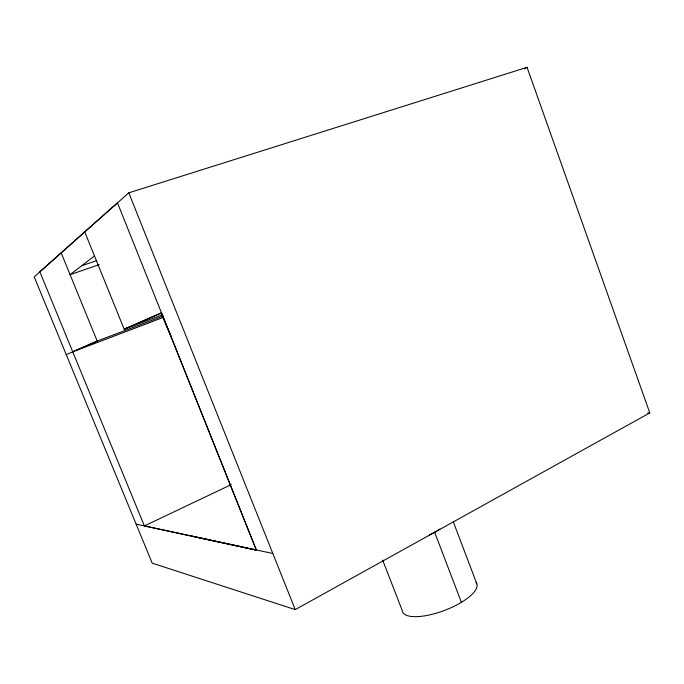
<?xml version="1.0" encoding="UTF-8"?>
<svg xmlns="http://www.w3.org/2000/svg" width="684" height="684" viewBox="0 0 684 684"><rect width="100%" height="100%" fill="white"/><g stroke="black" fill="none" stroke-linecap="round" stroke-linejoin="round"><path stroke-width="1.03" d="M84.705 231.808L39.843 271.847L144.384 525.928L256.38 550.158L117.494 202.874L84.705 231.808L124.189 329.209L162.108 314.862M128.814 192.828L34.2 276.866L152.207 563.154L295.24 609.615L649.8 412.888L527.048 67.323L128.814 192.828L295.24 609.615M94.486 255.927L70.076 274.66L99.248 264.623M524.252 68.896L527.048 67.323M144.384 525.928L231.243 484.614M124.189 329.209L160.996 313.041L171.291 337.067M66.263 354.654L97.29 341.034L163.083 316.076M124.36 329.149L161.569 312.827L256.38 550.158L192.016 536.153M163.348 317.385L72.743 351.807L97.205 341.068L61.158 252.823M81.687 265.751L96.752 260.595M647.671 413.008L649.8 412.888M136.133 524.158L272.831 553.493M382.655 560.102L402.277 610.632A39.681 13.552 -20.7 0 0 445.045 610.222A39.681 13.552 -20.7 0 0 475.953 582.323M434.656 532.263L461.401 602.33M453.338 521.952L476.842 583.88M439.906 529.125A39.963 10.816 -20.8 0 1 429.321 535.033"/></g></svg>
